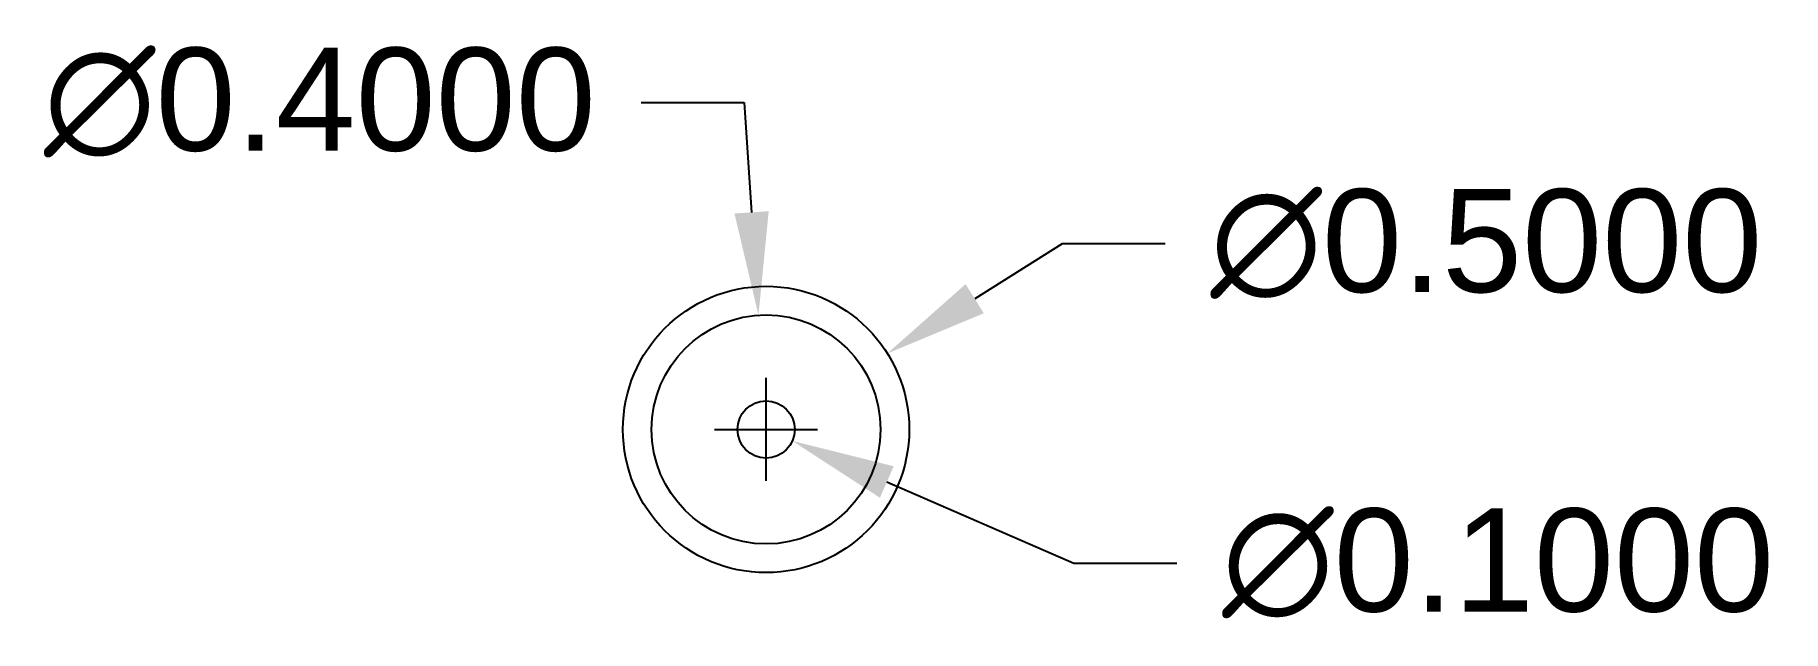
# Model space of a CAD drawing. Header units: inches. Extents: x 9.33 to 12.38, y 16.35 to 17.39.
import ezdxf

# ---------------------------------------------------------------- set-up
doc = ezdxf.new("R2010")
doc.units = ezdxf.units.IN
doc.header["$MEASUREMENT"] = 0
doc.layers.add('dimensiuni', color=2, linetype='Continuous')
doc.layers.add('plan sus', color=110, linetype='Continuous')
doc.styles.get("Standard").update_dxf_attribs({"font": 'arial.ttf'})
doc.dimstyles.get("Standard").update_dxf_attribs({"dimtxt": 0.18, "dimasz": 0.18, "dimexe": 0.18, "dimexo": 0.0625, "dimgap": 0.09, "dimtad": 0, "dimtih": 1, "dimtoh": 1, "dimdec": 4, "dimzin": 0, "dimdsep": 46, "dimtxsty": 'Standard', "dimcen": 0.09, "dimadec": 0, "dimazin": 0, "dimtfac": 1, "dimtdec": 4, "dimtofl": 0, "dimtmove": 0, "dimatfit": 3, "dimfxl": 1, "dimtolj": 1, "dimtzin": 0, "dimarcsym": 0})

# ---------------------------------------------------------------- blocks, each defined once
blk = doc.blocks.new('*D4')
at = {"layer": 'Defpoints', "color": 0, "transparency": 16777216}
for p in [(10.8176, 16.8314), (10.394, 16.5659)]:
    blk.add_point(p, dxfattribs=at)
at = {"layer": 'dimensiuni', "color": 0, "lineweight": -2, "transparency": 16777216}
for p, q in [((11.1227, 17.0226), (10.9702, 16.927)), ((11.3027, 17.0226), (11.1227, 17.0226)), ((10.6058, 16.6087), (10.6058, 16.7887)), ((10.5158, 16.6987), (10.6958, 16.6987))]:
    blk.add_line(p, q, dxfattribs=at)
at = {"layer": 'dimensiuni', "color": 0, "transparency": 16777216}
blk.add_solid([(10.9542, 16.9524), (10.9861, 16.9016), (10.8176, 16.8314)], dxfattribs=at)
at = {"layer": 'dimensiuni', "color": 0, "transparency": 16777216, "insert": (11.8639, 17.0226), "char_height": 0.18, "attachment_point": 5}
blk.add_mtext('\\A1;∅0.5000', dxfattribs=at)
blk = doc.blocks.new('*D5')
at = {"layer": 'Defpoints', "color": 0, "transparency": 16777216}
for p in [(10.5925, 16.8982), (10.6191, 16.4991)]:
    blk.add_point(p, dxfattribs=at)
at = {"layer": 'dimensiuni', "color": 0, "lineweight": -2, "transparency": 16777216}
for p, q in [((10.3877, 17.2695), (10.5677, 17.2695)), ((10.5677, 17.2695), (10.5805, 17.0778)), ((10.6058, 16.6087), (10.6058, 16.7887)), ((10.5158, 16.6987), (10.6958, 16.6987))]:
    blk.add_line(p, q, dxfattribs=at)
at = {"layer": 'dimensiuni', "color": 0, "transparency": 16777216}
blk.add_solid([(10.6104, 17.0798), (10.5506, 17.0758), (10.5925, 16.8982)], dxfattribs=at)
at = {"layer": 'dimensiuni', "color": 0, "transparency": 16777216, "insert": (9.8265, 17.2695), "char_height": 0.18, "attachment_point": 5}
blk.add_mtext('\\A1;∅0.4000', dxfattribs=at)
blk = doc.blocks.new('*D6')
at = {"layer": 'Defpoints', "color": 0, "transparency": 16777216}
for p in [(10.5599, 16.7186), (10.6516, 16.6787)]:
    blk.add_point(p, dxfattribs=at)
at = {"layer": 'dimensiuni', "color": 0, "lineweight": -2, "transparency": 16777216}
for p, q in [((10.6058, 16.6087), (10.6058, 16.7887)), ((10.5158, 16.6987), (10.6958, 16.6987)), ((11.1432, 16.4648), (10.8167, 16.6069)), ((11.3232, 16.4648), (11.1432, 16.4648))]:
    blk.add_line(p, q, dxfattribs=at)
at = {"layer": 'dimensiuni', "color": 0, "transparency": 16777216}
blk.add_solid([(10.8287, 16.6344), (10.8047, 16.5794), (10.6516, 16.6787)], dxfattribs=at)
at = {"layer": 'dimensiuni', "color": 0, "transparency": 16777216, "insert": (11.8844, 16.4648), "char_height": 0.18, "attachment_point": 5}
blk.add_mtext('\\A1;∅0.1000', dxfattribs=at)

msp = doc.modelspace()

# ---------------------------------------------------------------- linework, layer by layer
at = {"layer": 'plan sus'}
for radius in [0.25, 0.2, 0.05]:
    msp.add_circle((10.60579, 16.69868), radius, dxfattribs=at)

# ---------------------------------------------------------------- dimensions: what is measured, and where the dimension line sits
at = {"layer": 'dimensiuni'}
for p1, p2, picture, middle in [((10.61911, 16.49913), (10.59248, 16.89824), '*D5', (9.82647, 17.26948)), ((10.39395, 16.56593), (10.81763, 16.83144), '*D4', (11.86392, 17.02261)), ((10.55995, 16.71864), (10.65164, 16.67873), '*D6', (11.88439, 16.46479))]:
    dim = msp.add_diameter_dim_2p(p1=p1, p2=p2, dimstyle='Standard', dxfattribs=at)
    dim.commit()
    dim.dimension.update_dxf_attribs({"geometry": picture, "text_midpoint": middle, "dimtype": 163})

doc.saveas('drawing.dxf')
